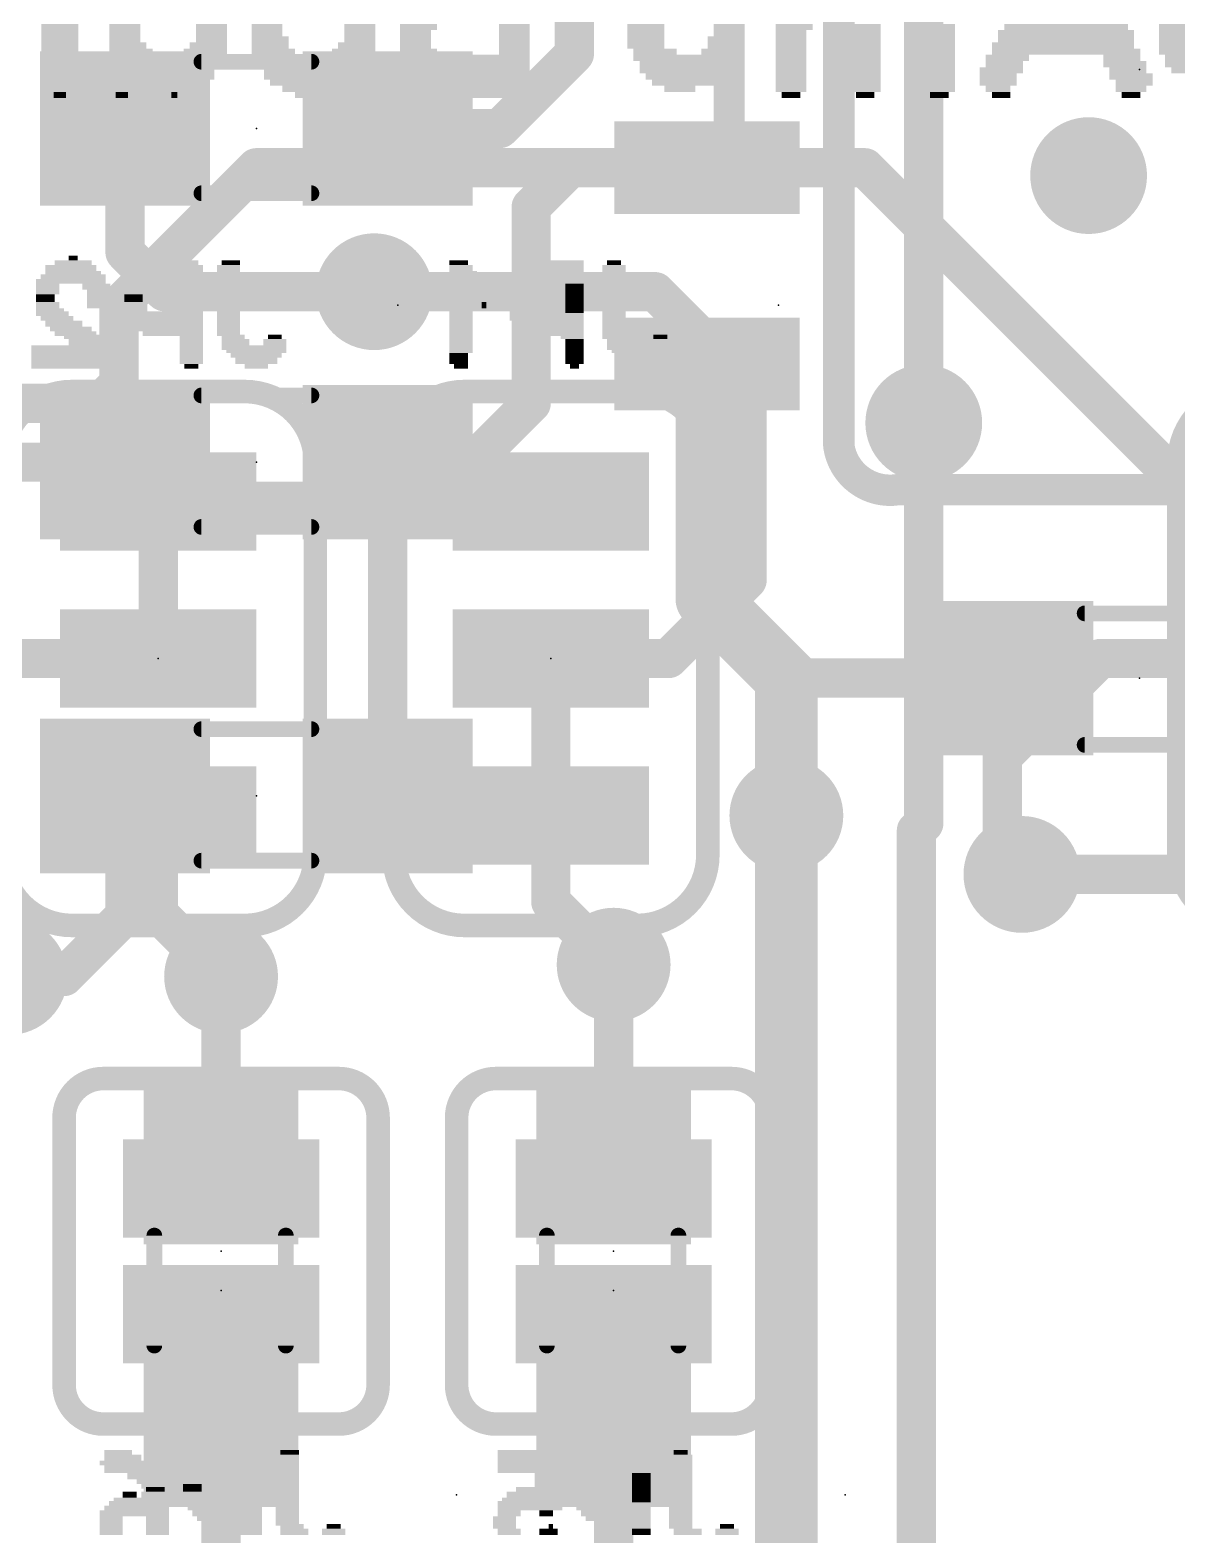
# Model space of a CAD drawing. Extents: x -29.2 to 57.4, y -10.7 to 25.5.
# Drawn here: x 7.55 to 14.97, y 7.69 to 17.43 of the extents above; entities that cross this region are included whole.
import ezdxf

# ---------------------------------------------------------------- set-up
doc = ezdxf.new("R2010")
doc.units = 0
for name, color, linetype in [('1', 12, 'CONTINUOUS'), ('16', 132, 'CONTINUOUS'), ('18', 110, 'CONTINUOUS'), ('21', 253, 'CONTINUOUS'), ('22', 253, 'CONTINUOUS'), ('23', 53, 'CONTINUOUS'), ('24', 53, 'CONTINUOUS'), ('51', 253, 'CONTINUOUS')]:
    doc.layers.add(name, color=color, linetype=linetype)

# ---------------------------------------------------------------- blocks, each defined once
blk = doc.blocks.new('RECT')
blk.add_solid([(-0.5, -0.5), (0.5, -0.5), (-0.5, 0.5), (0.5, 0.5)])
blk = doc.blocks.new('ROUNDV')
at = {"const_width": 0.5}
blk.add_lwpolyline([(0, -0.25, 1), (0, 0.25, 1), (0, -0.25)], format="xyb", dxfattribs=at)

msp = doc.modelspace()

# ---------------------------------------------------------------- linework, layer by layer
at = {"layer": '1'}
for points, const_width in [([(13.335, 18.6944), (13.335, 14.8844)], 0.254), ([(11.0744, 17.8054), (11.0744, 17.272)], 0.254), ([(11.0744, 17.272), (10.5918, 16.7894)], 0.254), ([(8.167, 16.7894), (8.167, 15.9884)], 0.254), ([(10.5918, 16.7894), (9.867, 16.7894)], 0.254), ([(11.049, 16.5354), (10.795, 16.2814)], 0.254), ([(11.932, 16.5354), (11.049, 16.5354)], 0.254), ([(10.795, 15.0114), (10.795, 16.2814)], 0.254), ([(8.167, 15.9884), (8.422, 15.7334)], 0.254), ([(8.422, 15.7334), (9.779, 15.7334)], 0.254), ([(11.932, 15.2654), (11.932, 13.7474)], 0.4064), ([(10.414, 14.6304), (10.795, 15.0114)], 0.254), ([(8.167, 14.6304), (7.366, 14.6304)], 0.254), ([(9.867, 14.6304), (10.414, 14.6304)], 0.254), ([(9.867, 12.4714), (9.867, 14.6304)], 0.254), ([(11.932, 13.7474), (12.446, 13.2334)], 0.4064), ([(12.446, 13.2334), (12.446, 12.3444)], 0.4064), ([(12.446, 13.2334), (13.882, 13.2334)], 0.254), ([(8.167, 12.4714), (8.167, 11.6976)], 0.254), ([(13.97, 11.9634), (15.494, 11.9634)], 0.254), ([(8.167, 11.6976), (7.7724, 11.303)], 0.254), ([(11.3284, 10.121), (11.3284, 11.3792)], 0.254), ([(7.7724, 11.303), (7.4168, 11.303)], 0.254), ([(8.7884, 11.303), (8.7884, 10.121)], 0.254), ([(8.7884, 7.239), (8.7884, 8.421)], 0.254), ([(11.3284, 8.421), (11.3284, 7.239)], 0.254)]:
    msp.add_lwpolyline(points, dxfattribs=dict(at, const_width=const_width))
for points, const_width in [([(11.0109, 17.272, 1), (11.1379, 17.272)], 0.127), ([(11.1193, 17.2271, 1), (11.0295, 17.3169)], 0.127), ([(8.2305, 16.7894, 1), (8.1035, 16.7894)], 0.127), ([(9.867, 16.8529, 1), (9.867, 16.7259)], 0.127), ([(10.5469, 16.8343, 1), (10.6367, 16.7445)], 0.127), ([(10.5918, 16.7259, 1), (10.5918, 16.8529)], 0.127), ([(11.049, 16.5989, 1), (11.049, 16.4719)], 0.127), ([(11.0939, 16.4905, 1), (11.0041, 16.5803)], 0.127), ([(11.932, 16.4719, 1), (11.932, 16.5989)], 0.127), ([(10.8585, 16.2814, 1), (10.7315, 16.2814)], 0.127), ([(10.7501, 16.3263, 1), (10.8399, 16.2365)], 0.127), ([(8.2119, 16.0333, 1), (8.1221, 15.9435)], 0.127), ([(8.1035, 15.9884, 1), (8.2305, 15.9884)], 0.127), ([(8.422, 15.7969, 1), (8.422, 15.6699)], 0.127), ([(8.3771, 15.6885, 1), (8.4669, 15.7783)], 0.127), ([(9.779, 15.6699, 1), (9.779, 15.7969)], 0.127), ([(12.0336, 15.2654, 1), (11.8304, 15.2654)], 0.2032), ([(10.8399, 14.9665, 1), (10.7501, 15.0563)], 0.127), ([(10.7315, 15.0114, 1), (10.8585, 15.0114)], 0.127), ([(13.2715, 14.8844, 1), (13.3985, 14.8844)], 0.127), ([(8.167, 14.5669, 1), (8.167, 14.6939)], 0.127), ([(9.867, 14.6939, 1), (9.867, 14.5669)], 0.127), ([(9.9305, 14.6304, 1), (9.8035, 14.6304)], 0.127), ([(10.3691, 14.6753, 1), (10.4589, 14.5855)], 0.127), ([(10.414, 14.5669, 1), (10.414, 14.6939)], 0.127), ([(12.0038, 13.8192, 1), (11.8602, 13.6756)], 0.2032), ([(11.8304, 13.7474, 1), (12.0336, 13.7474)], 0.2032), ([(12.5476, 13.2334, 1), (12.3444, 13.2334)], 0.2032), ([(12.3742, 13.1616, 1), (12.5178, 13.3052)], 0.2032), ([(12.446, 13.2969, 1), (12.446, 13.1699)], 0.127), ([(13.882, 13.1699, 1), (13.882, 13.2969)], 0.127), ([(8.2305, 12.4714, 1), (8.1035, 12.4714)], 0.127), ([(9.8035, 12.4714, 1), (9.9305, 12.4714)], 0.127), ([(12.3444, 12.3444, 1), (12.5476, 12.3444)], 0.2032), ([(13.97, 12.0269, 1), (13.97, 11.8999)], 0.127), ([(8.2119, 11.6527, 1), (8.1221, 11.7425)], 0.127), ([(8.1035, 11.6976, 1), (8.2305, 11.6976)], 0.127), ([(11.3919, 11.3792, 1), (11.2649, 11.3792)], 0.127), ([(7.7275, 11.3479, 1), (7.8173, 11.2581)], 0.127), ([(7.7724, 11.2395, 1), (7.7724, 11.3665)], 0.127), ([(8.8519, 11.303, 1), (8.7249, 11.303)], 0.127), ([(8.7249, 10.121, 1), (8.8519, 10.121)], 0.127), ([(11.2649, 10.121, 1), (11.3919, 10.121)], 0.127), ([(8.8519, 8.421, 1), (8.7249, 8.421)], 0.127), ([(11.3919, 8.421, 1), (11.2649, 8.421)], 0.127)]:
    msp.add_lwpolyline(points, format="xyb", dxfattribs=dict(at, const_width=const_width))
at = {"layer": '16'}
for points, const_width in [([(9.017, 16.5354), (8.128, 15.6464)], 0.254), ([(12.954, 16.5354), (9.017, 16.5354)], 0.254), ([(15.113, 14.3764), (12.954, 16.5354)], 0.254), ([(8.128, 15.6464), (8.128, 15.1384)], 0.254), ([(11.597, 15.7334), (9.779, 15.7334)], 0.254), ([(11.597, 15.7334), (11.811, 15.5194)], 0.254), ([(11.811, 15.5194), (12.192, 15.1384)], 0.254), ([(8.128, 15.1384), (8.001, 15.0114)], 0.254), ([(12.192, 13.8684), (12.192, 15.1384)], 0.254), ([(8.001, 15.0114), (6.5278, 15.0114)], 0.254), ([(8.255, 15.0114), (8.001, 15.0114)], 0.254), ([(8.382, 14.8844), (8.255, 15.0114)], 0.254), ([(8.382, 14.3764), (8.382, 14.8844)], 0.254), ([(13.335, 14.8844), (13.335, 12.2937)], 0.254), ([(10.922, 14.3764), (8.382, 14.3764)], 0.254), ([(11.684, 13.3604), (12.192, 13.8684)], 0.254), ([(7.366, 13.3604), (8.382, 13.3604)], 0.254), ([(10.922, 13.3604), (11.684, 13.3604)], 0.254), ([(13.843, 12.7254), (14.478, 13.3604)], 0.254), ([(14.478, 13.3604), (16.002, 13.3604)], 0.254), ([(13.843, 12.0904), (13.843, 12.7254)], 0.254), ([(8.382, 12.3444), (8.382, 11.7094)], 0.254), ([(10.922, 12.3444), (10.922, 11.7856)], 0.254), ([(12.446, 12.3444), (12.446, 7.2835)], 0.4064), ([(13.335, 12.2937), (13.2874, 12.2461)], 0.254), ([(13.2874, 12.2461), (13.2874, 1.9526)], 0.254), ([(13.97, 11.9634), (13.843, 12.0904)], 0.254), ([(10.922, 11.7856), (11.3284, 11.3792)], 0.254), ([(8.382, 11.7094), (8.7884, 11.303)], 0.254), ([(11.3284, 11.3792), (11.3284, 9.9314)], 0.254), ([(8.7884, 9.9314), (8.7884, 11.303)], 0.254), ([(8.7884, 9.1186), (8.7884, 7.239)], 0.254), ([(11.3284, 9.1186), (11.3284, 7.239)], 0.254)]:
    msp.add_lwpolyline(points, dxfattribs=dict(at, const_width=const_width))
for points, const_width in [([(9.017, 16.5989, 1), (9.017, 16.4719)], 0.127), ([(9.0619, 16.4905, 1), (8.9721, 16.5803)], 0.127), ([(12.9989, 16.5803, 1), (12.9091, 16.4905)], 0.127), ([(12.954, 16.4719, 1), (12.954, 16.5989)], 0.127), ([(8.1915, 15.6464, 1), (8.0645, 15.6464)], 0.127), ([(9.779, 15.7969, 1), (9.779, 15.6699)], 0.127), ([(11.6419, 15.7783, 1), (11.5521, 15.6885)], 0.127), ([(11.597, 15.6699, 1), (11.597, 15.7969)], 0.127), ([(8.0831, 15.6913, 1), (8.1729, 15.6015)], 0.127), ([(11.8559, 15.5643, 1), (11.7661, 15.4745)], 0.127), ([(11.7661, 15.4745, 1), (11.8559, 15.5643)], 0.127), ([(8.0645, 15.1384, 1), (8.1915, 15.1384)], 0.127), ([(8.1729, 15.0935, 1), (8.0831, 15.1833)], 0.127), ([(12.2555, 15.1384, 1), (12.1285, 15.1384)], 0.127), ([(12.1471, 15.0935, 1), (12.2369, 15.1833)], 0.127), ([(8.001, 15.0749, 1), (8.001, 14.9479)], 0.127), ([(7.9561, 15.0563, 1), (8.0459, 14.9665)], 0.127), ([(8.001, 14.9479, 1), (8.001, 15.0749)], 0.127), ([(8.2999, 15.0563, 1), (8.2101, 14.9665)], 0.127), ([(8.255, 14.9479, 1), (8.255, 15.0749)], 0.127), ([(8.4455, 14.8844, 1), (8.3185, 14.8844)], 0.127), ([(13.3985, 14.8844, 1), (13.2715, 14.8844)], 0.127), ([(8.3371, 14.8395, 1), (8.4269, 14.9293)], 0.127), ([(8.382, 14.4399, 1), (8.382, 14.3129)], 0.127), ([(8.3185, 14.3764, 1), (8.4455, 14.3764)], 0.127), ([(10.922, 14.3129, 1), (10.922, 14.4399)], 0.127), ([(12.1285, 13.8684, 1), (12.2555, 13.8684)], 0.127), ([(12.2369, 13.8235, 1), (12.1471, 13.9133)], 0.127), ([(8.382, 13.2969, 1), (8.382, 13.4239)], 0.127), ([(10.922, 13.4239, 1), (10.922, 13.2969)], 0.127), ([(11.6391, 13.4053, 1), (11.7289, 13.3155)], 0.127), ([(11.684, 13.2969, 1), (11.684, 13.4239)], 0.127), ([(14.478, 13.4239, 1), (14.478, 13.2969)], 0.127), ([(14.5229, 13.3155, 1), (14.4331, 13.4053)], 0.127), ([(13.9065, 12.7254, 1), (13.7795, 12.7254)], 0.127), ([(13.7981, 12.7703, 1), (13.8879, 12.6805)], 0.127), ([(8.4455, 12.3444, 1), (8.3185, 12.3444)], 0.127), ([(10.9855, 12.3444, 1), (10.8585, 12.3444)], 0.127), ([(12.5476, 12.3444, 1), (12.3444, 12.3444)], 0.2032), ([(13.3509, 12.2461, 1), (13.2239, 12.2461)], 0.127), ([(13.3799, 12.2488, 1), (13.2901, 12.3386)], 0.127), ([(13.2425, 12.291, 1), (13.3323, 12.2012)], 0.127), ([(13.2715, 12.2937, 1), (13.3985, 12.2937)], 0.127), ([(13.8879, 12.1353, 1), (13.7981, 12.0455)], 0.127), ([(13.7795, 12.0904, 1), (13.9065, 12.0904)], 0.127), ([(13.9251, 11.9185, 1), (14.0149, 12.0083)], 0.127), ([(10.9669, 11.8305, 1), (10.8771, 11.7407)], 0.127), ([(8.4269, 11.7543, 1), (8.3371, 11.6645)], 0.127), ([(10.8585, 11.7856, 1), (10.9855, 11.7856)], 0.127), ([(8.3185, 11.7094, 1), (8.4455, 11.7094)], 0.127), ([(11.3919, 11.3792, 1), (11.2649, 11.3792)], 0.127), ([(8.8519, 11.303, 1), (8.7249, 11.303)], 0.127), ([(8.7435, 11.2581, 1), (8.8333, 11.3479)], 0.127), ([(11.2835, 11.3343, 1), (11.3733, 11.4241)], 0.127), ([(8.7249, 9.9314, 1), (8.8519, 9.9314)], 0.127), ([(11.2649, 9.9314, 1), (11.3919, 9.9314)], 0.127), ([(8.8519, 9.1186, 1), (8.7249, 9.1186)], 0.127), ([(11.3919, 9.1186, 1), (11.2649, 9.1186)], 0.127)]:
    msp.add_lwpolyline(points, format="xyb", dxfattribs=dict(at, const_width=const_width))
at = {"layer": '21', "const_width": 0.2032}
for points in [[(12.7857, 19.5072), (12.7857, 14.7336)], [(13.1667, 14.4526), (16.2973, 14.4526)]]:
    msp.add_lwpolyline(points, dxfattribs=at)
at = {"layer": '21'}
for points, const_width in [([(12.7857, 14.7336, 0.4142), (13.1667, 14.4526)], 0.2032), ([(12.8359, 14.7412, 1), (12.7355, 14.726)], 0.1016), ([(12.7349, 14.7336, 1), (12.8365, 14.7336)], 0.1016), ([(13.1667, 14.5034, 1), (13.1667, 14.4018)], 0.1016), ([(13.1743, 14.4024, 1), (13.1591, 14.5028)], 0.1016)]:
    msp.add_lwpolyline(points, format="xyb", dxfattribs=dict(at, const_width=const_width))
at = {"layer": '22'}
for points, const_width in [([(7.8232, 15.0876, 0.4142), (7.366, 14.6304)], 0.1524), ([(7.8232, 15.1257, 1), (7.8232, 15.0495)], 0.0762), ([(7.8232, 15.0495, 1), (7.8232, 15.1257)], 0.0762), ([(9.398, 14.6304, 0.4142), (8.9408, 15.0876)], 0.1524), ([(8.9408, 15.1257, 1), (8.9408, 15.0495)], 0.0762), ([(8.9408, 15.0495, 1), (8.9408, 15.1257)], 0.0762), ([(10.3632, 15.0876, 0.4142), (9.906, 14.6304)], 0.1524), ([(10.3632, 15.1257, 1), (10.3632, 15.0495)], 0.0762), ([(10.3632, 15.0495, 1), (10.3632, 15.1257)], 0.0762), ([(11.938, 14.6304, 0.4142), (11.4808, 15.0876)], 0.1524), ([(11.4808, 15.1257, 1), (11.4808, 15.0495)], 0.0762), ([(11.4808, 15.0495, 1), (11.4808, 15.1257)], 0.0762), ([(15.4432, 15.0876, 0.4142), (14.986, 14.6304)], 0.1524), ([(9.4361, 14.6304, 1), (9.3599, 14.6304)], 0.0762), ([(9.9441, 14.6304, 1), (9.8679, 14.6304)], 0.0762), ([(11.9761, 14.6304, 1), (11.8999, 14.6304)], 0.0762), ([(15.0241, 14.6304, 1), (14.9479, 14.6304)], 0.0762), ([(9.3599, 14.6304, 1), (9.4361, 14.6304)], 0.0762), ([(9.8679, 14.6304, 1), (9.9441, 14.6304)], 0.0762), ([(11.8999, 14.6304, 1), (11.9761, 14.6304)], 0.0762), ([(14.9479, 14.6304, 1), (15.0241, 14.6304)], 0.0762), ([(7.366, 12.0904, 0.4142), (7.8232, 11.6332)], 0.1524), ([(8.9408, 11.6332, 0.4142), (9.398, 12.0904)], 0.1524), ([(9.4361, 12.0904, 1), (9.3599, 12.0904)], 0.0762), ([(9.3599, 12.0904, 1), (9.4361, 12.0904)], 0.0762), ([(9.906, 12.0904, 0.4142), (10.3632, 11.6332)], 0.1524), ([(9.9441, 12.0904, 1), (9.8679, 12.0904)], 0.0762), ([(9.8679, 12.0904, 1), (9.9441, 12.0904)], 0.0762), ([(11.4808, 11.6332, 0.4142), (11.938, 12.0904)], 0.1524), ([(11.9761, 12.0904, 1), (11.8999, 12.0904)], 0.0762), ([(11.8999, 12.0904, 1), (11.9761, 12.0904)], 0.0762), ([(14.986, 12.0904, 0.4142), (15.4432, 11.6332)], 0.1524), ([(15.0241, 12.0904, 1), (14.9479, 12.0904)], 0.0762), ([(14.9479, 12.0904, 1), (15.0241, 12.0904)], 0.0762), ([(7.8232, 11.6713, 1), (7.8232, 11.5951)], 0.0762), ([(7.8232, 11.5951, 1), (7.8232, 11.6713)], 0.0762), ([(8.9408, 11.6713, 1), (8.9408, 11.5951)], 0.0762), ([(8.9408, 11.5951, 1), (8.9408, 11.6713)], 0.0762), ([(10.3632, 11.6713, 1), (10.3632, 11.5951)], 0.0762), ([(10.3632, 11.5951, 1), (10.3632, 11.6713)], 0.0762), ([(11.4808, 11.6713, 1), (11.4808, 11.5951)], 0.0762), ([(11.4808, 11.5951, 1), (11.4808, 11.6713)], 0.0762), ([(8.0264, 10.6426, 0.4142), (7.7724, 10.3886)], 0.1524), ([(8.0264, 10.6807, 1), (8.0264, 10.6045)], 0.0762), ([(8.0264, 10.6045, 1), (8.0264, 10.6807)], 0.0762), ([(9.8044, 10.3886, 0.4142), (9.5504, 10.6426)], 0.1524), ([(9.5504, 10.6807, 1), (9.5504, 10.6045)], 0.0762), ([(9.5504, 10.6045, 1), (9.5504, 10.6807)], 0.0762), ([(10.5664, 10.6426, 0.4142), (10.3124, 10.3886)], 0.1524), ([(10.5664, 10.6807, 1), (10.5664, 10.6045)], 0.0762), ([(10.5664, 10.6045, 1), (10.5664, 10.6807)], 0.0762), ([(12.3444, 10.3886, 0.4142), (12.0904, 10.6426)], 0.1524), ([(12.0904, 10.6807, 1), (12.0904, 10.6045)], 0.0762), ([(12.0904, 10.6045, 1), (12.0904, 10.6807)], 0.0762), ([(7.8105, 10.3886, 1), (7.7343, 10.3886)], 0.0762), ([(7.7343, 10.3886, 1), (7.8105, 10.3886)], 0.0762), ([(9.8425, 10.3886, 1), (9.7663, 10.3886)], 0.0762), ([(9.7663, 10.3886, 1), (9.8425, 10.3886)], 0.0762), ([(10.3505, 10.3886, 1), (10.2743, 10.3886)], 0.0762), ([(10.2743, 10.3886, 1), (10.3505, 10.3886)], 0.0762), ([(12.3825, 10.3886, 1), (12.3063, 10.3886)], 0.0762), ([(12.3063, 10.3886, 1), (12.3825, 10.3886)], 0.0762), ([(7.7724, 8.6614, 0.4142), (8.0264, 8.4074)], 0.1524), ([(7.8105, 8.6614, 1), (7.7343, 8.6614)], 0.0762), ([(7.7343, 8.6614, 1), (7.8105, 8.6614)], 0.0762), ([(9.5504, 8.4074, 0.4142), (9.8044, 8.6614)], 0.1524), ([(9.8425, 8.6614, 1), (9.7663, 8.6614)], 0.0762), ([(9.7663, 8.6614, 1), (9.8425, 8.6614)], 0.0762), ([(10.3124, 8.6614, 0.4142), (10.5664, 8.4074)], 0.1524), ([(10.3505, 8.6614, 1), (10.2743, 8.6614)], 0.0762), ([(10.2743, 8.6614, 1), (10.3505, 8.6614)], 0.0762), ([(12.0904, 8.4074, 0.4142), (12.3444, 8.6614)], 0.1524), ([(12.3825, 8.6614, 1), (12.3063, 8.6614)], 0.0762), ([(12.3063, 8.6614, 1), (12.3825, 8.6614)], 0.0762), ([(8.0264, 8.4455, 1), (8.0264, 8.3693)], 0.0762), ([(8.0264, 8.3693, 1), (8.0264, 8.4455)], 0.0762), ([(9.5504, 8.4455, 1), (9.5504, 8.3693)], 0.0762), ([(9.5504, 8.3693, 1), (9.5504, 8.4455)], 0.0762), ([(10.5664, 8.4455, 1), (10.5664, 8.3693)], 0.0762), ([(10.5664, 8.3693, 1), (10.5664, 8.4455)], 0.0762), ([(12.0904, 8.4455, 1), (12.0904, 8.3693)], 0.0762), ([(12.0904, 8.3693, 1), (12.0904, 8.4455)], 0.0762)]:
    msp.add_lwpolyline(points, format="xyb", dxfattribs=dict(at, const_width=const_width))
at = {"layer": '22', "const_width": 0.1524}
for points in [[(7.8232, 15.0876), (8.9408, 15.0876)], [(11.4808, 15.0876), (10.3632, 15.0876)], [(9.398, 12.0904), (9.398, 14.6304)], [(9.906, 14.6304), (9.906, 12.0904)], [(11.938, 12.0904), (11.938, 14.6304)], [(14.986, 14.6304), (14.986, 12.0904)], [(7.8232, 11.6332), (8.9408, 11.6332)], [(11.4808, 11.6332), (10.3632, 11.6332)], [(9.5504, 10.6426), (8.0264, 10.6426)], [(12.0904, 10.6426), (10.5664, 10.6426)], [(7.7724, 10.3886), (7.7724, 8.6614)], [(9.8044, 8.6614), (9.8044, 10.3886)], [(10.3124, 10.3886), (10.3124, 8.6614)], [(12.3444, 8.6614), (12.3444, 10.3886)], [(9.5504, 8.4074), (8.0264, 8.4074)], [(12.0904, 8.4074), (10.5664, 8.4074)]]:
    msp.add_lwpolyline(points, dxfattribs=at)
at = {"layer": '23'}
for p in [(14.732, 17.1704), (9.017, 16.7894), (9.017, 14.6304), (14.732, 13.2334), (9.017, 12.4714), (8.7884, 9.271), (11.3284, 9.271)]:
    msp.add_point(p, dxfattribs=at)
at = {"layer": '24'}
for p in [(9.9314, 15.6464), (12.3952, 15.6464), (8.382, 13.3604), (10.922, 13.3604), (8.7884, 9.525), (11.3284, 9.525), (10.3124, 7.9502), (12.827, 7.9502)]:
    msp.add_point(p, dxfattribs=at)
at = {"layer": '51', "const_width": 0.1016}
for points in [[(8.661, 17.2214), (9.373, 17.2214)], [(8.661, 16.3704), (9.373, 16.3704)], [(8.661, 15.0624), (9.373, 15.0624)], [(8.661, 14.2114), (9.373, 14.2114)], [(15.088, 13.6524), (14.376, 13.6524)], [(8.661, 12.9034), (9.373, 12.9034)], [(15.088, 12.8014), (14.376, 12.8014)], [(8.661, 12.0524), (9.373, 12.0524)], [(8.3564, 8.915), (8.3564, 9.627)], [(9.2074, 8.915), (9.2074, 9.627)], [(10.8964, 8.915), (10.8964, 9.627)], [(11.7474, 8.915), (11.7474, 9.627)]]:
    msp.add_lwpolyline(points, dxfattribs=at)
at = {"layer": '51', "const_width": 0.0508}
for points in [[(8.661, 17.2468, 1), (8.661, 17.196)], [(9.373, 17.196, 1), (9.373, 17.2468)], [(8.661, 16.3958, 1), (8.661, 16.345)], [(9.373, 16.345, 1), (9.373, 16.3958)], [(8.661, 15.0878, 1), (8.661, 15.037)], [(9.373, 15.037, 1), (9.373, 15.0878)], [(8.661, 14.2368, 1), (8.661, 14.186)], [(9.373, 14.186, 1), (9.373, 14.2368)], [(14.376, 13.6778, 1), (14.376, 13.627)], [(8.661, 12.9288, 1), (8.661, 12.878)], [(9.373, 12.878, 1), (9.373, 12.9288)], [(14.376, 12.8268, 1), (14.376, 12.776)], [(8.661, 12.0778, 1), (8.661, 12.027)], [(9.373, 12.027, 1), (9.373, 12.0778)], [(8.3818, 9.627, 1), (8.331, 9.627)], [(9.2328, 9.627, 1), (9.182, 9.627)], [(10.9218, 9.627, 1), (10.871, 9.627)], [(11.7728, 9.627, 1), (11.722, 9.627)], [(8.331, 8.915, 1), (8.3818, 8.915)], [(9.182, 8.915, 1), (9.2328, 8.915)], [(10.871, 8.915, 1), (10.9218, 8.915)], [(11.722, 8.915, 1), (11.7728, 8.915)]]:
    msp.add_lwpolyline(points, format="xyb", dxfattribs=at)

# ---------------------------------------------------------------- block references
at = {"layer": '1', "xscale": 1.1}
for p in [(8.167, 16.7894), (9.867, 16.7894), (8.167, 14.6304), (9.867, 14.6304), (8.167, 12.4714), (9.867, 12.4714)]:
    msp.add_blockref('RECT', p, dxfattribs=at)
at = {"layer": '1', "xscale": 0.6, "yscale": 1.2, "rotation": 270}
for p in [(11.932, 16.5354), (11.932, 15.2654)]:
    msp.add_blockref('RECT', p, dxfattribs=at)
at = {"layer": '1', "xscale": 1.1}
for p, rotation in [((13.882, 13.2334), 180), ((8.7884, 10.121), 90), ((11.3284, 10.121), 90), ((8.7884, 8.421), 90), ((11.3284, 8.421), 90)]:
    msp.add_blockref('RECT', p, dxfattribs=dict(at, rotation=rotation))
at = {"layer": '16'}
for p, xscale, yscale, rotation in [((8.382, 14.3764), 0.635, 1.27, 90), ((10.922, 14.3764), 0.635, 1.27, 270), ((8.382, 13.8684), 0.4064, 0.254, 90), ((8.382, 13.3604), 0.635, 1.27, 90), ((10.922, 13.3604), 0.635, 1.27, 270), ((10.922, 12.8524), 0.4064, 0.254, 270), ((8.382, 12.3444), 0.635, 1.27, 90), ((10.922, 12.3444), 0.635, 1.27, 270), ((8.7884, 9.9314), 0.635, 1.27, 270), ((11.3284, 9.9314), 0.635, 1.27, 270), ((8.7884, 9.1186), 0.635, 1.27, 270), ((11.3284, 9.1186), 0.635, 1.27, 270)]:
    msp.add_blockref('RECT', p, dxfattribs=dict(at, xscale=xscale, yscale=yscale, rotation=rotation))
at = {"layer": '18'}
for p, xscale, yscale in [((14.4018, 16.4846), 0.7556, 0.7556), ((14.4018, 16.4846), 0.7556, 0.7556), ((9.779, 15.7334), 0.7556, 0.7556), ((9.779, 15.7334), 0.7556, 0.7556), ((13.335, 14.8844), 0.7556, 0.7556), ((13.335, 14.8844), 0.7556, 0.7556), ((12.446, 12.3444), 0.7366, 0.7366), ((12.446, 12.3444), 0.7366, 0.7366), ((13.97, 11.9634), 0.7556, 0.7556), ((13.97, 11.9634), 0.7556, 0.7556), ((11.3284, 11.3792), 0.7366, 0.7366), ((11.3284, 11.3792), 0.7366, 0.7366), ((7.4168, 11.303), 0.7556, 0.7556), ((7.4168, 11.303), 0.7556, 0.7556), ((8.7884, 11.303), 0.7366, 0.7366), ((8.7884, 11.303), 0.7366, 0.7366)]:
    msp.add_blockref('ROUNDV', p, dxfattribs=dict(at, xscale=xscale, yscale=yscale))
at = {"layer": '22', "rotation": 180}
for p, xscale, yscale in [((7.7456, 17.446), 0.24, 0.04), ((8.1656, 17.446), 0.2, 0.04), ((8.7256, 17.446), 0.2, 0.04), ((9.0856, 17.446), 0.2, 0.04), ((9.6856, 17.446), 0.2, 0.04), ((10.0656, 17.446), 0.24, 0.04), ((10.6856, 17.446), 0.2, 0.04), ((11.5362, 17.446), 0.24, 0.04), ((12.0762, 17.446), 0.2, 0.04), ((12.4962, 17.446), 0.24, 0.04), ((12.9562, 17.446), 0.2, 0.04), ((13.4362, 17.446), 0.2, 0.04), ((14.2562, 17.446), 0.8, 0.04), ((14.9562, 17.446), 0.2, 0.04), ((7.7456, 17.406), 0.24, 0.04), ((7.7456, 17.366), 0.24, 0.04), ((7.7456, 17.326), 0.24, 0.04), ((8.1656, 17.406), 0.2, 0.04), ((8.1656, 17.366), 0.2, 0.04), ((8.1856, 17.326), 0.24, 0.04), ((8.7056, 17.326), 0.24, 0.04), ((8.7256, 17.406), 0.2, 0.04), ((8.7256, 17.366), 0.2, 0.04), ((9.0856, 17.406), 0.2, 0.04), ((9.1056, 17.366), 0.24, 0.04), ((9.1056, 17.326), 0.24, 0.04), ((9.6656, 17.326), 0.24, 0.04), ((9.6856, 17.406), 0.2, 0.04), ((9.6856, 17.366), 0.2, 0.04), ((10.0456, 17.406), 0.2, 0.04), ((10.0456, 17.366), 0.2, 0.04), ((10.0456, 17.326), 0.2, 0.04), ((10.6856, 17.406), 0.2, 0.04), ((10.6856, 17.366), 0.2, 0.04), ((10.6856, 17.326), 0.2, 0.04), ((11.5362, 17.406), 0.24, 0.04), ((11.5362, 17.366), 0.24, 0.04), ((11.5362, 17.326), 0.24, 0.04), ((12.0562, 17.366), 0.24, 0.04), ((12.0562, 17.326), 0.24, 0.04), ((12.0762, 17.406), 0.2, 0.04), ((12.4762, 17.406), 0.2, 0.04), ((12.4762, 17.366), 0.2, 0.04), ((12.4762, 17.326), 0.2, 0.04), ((12.9562, 17.406), 0.2, 0.04), ((12.9562, 17.366), 0.2, 0.04), ((12.9562, 17.326), 0.2, 0.04), ((13.4362, 17.406), 0.2, 0.04), ((13.4362, 17.366), 0.2, 0.04), ((13.4362, 17.326), 0.2, 0.04), ((14.2362, 17.326), 0.92, 0.04), ((14.2562, 17.406), 0.88, 0.04), ((14.2562, 17.366), 0.88, 0.04), ((14.9562, 17.406), 0.2, 0.04), ((14.9762, 17.366), 0.24, 0.04), ((14.9762, 17.326), 0.24, 0.04), ((7.7456, 17.286), 0.24, 0.04), ((7.7456, 17.246), 0.24, 0.04), ((8.2056, 17.286), 0.28, 0.04), ((8.4456, 17.246), 0.76, 0.04), ((8.6856, 17.286), 0.28, 0.04), ((9.1256, 17.286), 0.28, 0.04), ((9.1656, 17.246), 0.36, 0.04), ((9.6056, 17.246), 0.36, 0.04), ((9.6456, 17.286), 0.28, 0.04), ((10.0656, 17.286), 0.24, 0.04), ((10.3656, 17.246), 0.84, 0.04), ((10.6856, 17.286), 0.2, 0.04), ((11.5962, 17.286), 0.28, 0.04), ((11.8162, 17.246), 0.72, 0.04), ((12.0362, 17.286), 0.28, 0.04), ((12.4762, 17.286), 0.2, 0.04), ((12.4762, 17.246), 0.2, 0.04), ((12.9562, 17.286), 0.2, 0.04), ((12.9562, 17.246), 0.2, 0.04), ((13.4362, 17.286), 0.2, 0.04), ((13.4362, 17.246), 0.2, 0.04), ((13.8762, 17.246), 0.28, 0.04), ((14.2562, 17.286), 0.96, 0.04), ((14.6162, 17.246), 0.24, 0.04), ((14.9962, 17.286), 0.28, 0.04), ((15.2562, 17.246), 0.72, 0.04), ((7.7456, 17.206), 0.24, 0.04), ((7.7456, 17.166), 0.24, 0.04), ((7.7456, 17.126), 0.24, 0.04), ((8.4256, 17.206), 0.72, 0.04), ((8.4056, 17.166), 0.68, 0.04), ((8.4056, 17.126), 0.68, 0.04), ((9.3856, 17.206), 0.72, 0.04), ((9.3856, 17.166), 0.64, 0.04), ((9.3856, 17.126), 0.64, 0.04), ((10.3656, 17.206), 0.84, 0.04), ((10.3856, 17.166), 0.8, 0.04), ((10.4056, 17.126), 0.76, 0.04), ((11.8362, 17.206), 0.68, 0.04), ((11.8362, 17.166), 0.68, 0.04), ((11.8562, 17.126), 0.64, 0.04), ((12.4762, 17.206), 0.2, 0.04), ((12.4762, 17.166), 0.2, 0.04), ((12.4762, 17.126), 0.2, 0.04), ((12.9562, 17.206), 0.2, 0.04), ((12.9562, 17.166), 0.2, 0.04), ((12.9562, 17.126), 0.2, 0.04), ((13.4362, 17.206), 0.2, 0.04), ((13.4362, 17.166), 0.2, 0.04), ((13.4362, 17.126), 0.2, 0.04), ((13.8362, 17.166), 0.28, 0.04), ((13.8162, 17.126), 0.24, 0.04), ((13.8562, 17.206), 0.24, 0.04), ((14.6362, 17.206), 0.28, 0.04), ((14.6562, 17.166), 0.24, 0.04), ((14.6762, 17.126), 0.28, 0.04), ((15.2562, 17.206), 0.72, 0.04), ((15.2762, 17.166), 0.68, 0.04), ((7.7456, 17.086), 0.24, 0.04), ((7.7456, 17.046), 0.24, 0.04), ((8.3656, 17.086), 0.6, 0.04), ((8.1656, 17.046), 0.2, 0.04), ((8.4856, 17.046), 0.28, 0.04), ((9.3856, 17.086), 0.56, 0.04), ((9.3856, 17.046), 0.4, 0.04), ((10.4256, 17.086), 0.72, 0.04), ((10.4456, 17.046), 0.68, 0.04), ((11.8762, 17.086), 0.6, 0.04), ((11.7562, 17.046), 0.2, 0.04), ((12.0762, 17.046), 0.2, 0.04), ((12.4762, 17.086), 0.2, 0.04), ((12.4762, 17.046), 0.2, 0.04), ((12.9562, 17.086), 0.2, 0.04), ((12.9562, 17.046), 0.2, 0.04), ((13.4362, 17.086), 0.2, 0.04), ((13.4362, 17.046), 0.2, 0.04), ((13.8162, 17.086), 0.24, 0.04), ((13.8162, 17.046), 0.16, 0.04), ((14.6962, 17.086), 0.24, 0.04), ((14.6762, 17.046), 0.2, 0.04), ((7.7456, 17.006), 0.08, 0.04), ((8.1456, 17.006), 0.08, 0.04), ((8.4856, 17.006), 0.04, 0.04), ((9.3856, 17.006), 0.24, 0.04), ((10.4656, 17.006), 0.48, 0.04), ((12.0762, 17.006), 0.2, 0.04), ((12.0762, 16.966), 0.2, 0.04), ((12.0762, 16.926), 0.2, 0.04), ((12.4762, 17.006), 0.12, 0.04), ((12.9562, 17.006), 0.12, 0.04), ((13.4362, 17.006), 0.12, 0.04), ((13.8362, 17.006), 0.12, 0.04), ((14.6762, 17.006), 0.12, 0.04), ((12.0762, 16.886), 0.2, 0.04), ((12.0762, 16.846), 0.2, 0.04), ((12.0762, 16.806), 0.2, 0.04), ((12.0762, 16.766), 0.2, 0.04), ((12.0762, 16.726), 0.2, 0.04), ((7.8164, 15.8864), 0.33, 0.04), ((7.8314, 15.9214), 0.24, 0.03), ((7.8314, 15.9514), 0.06, 0.03), ((8.4614, 15.8864), 0.42, 0.04), ((8.4764, 15.9214), 0.33, 0.03), ((8.8364, 15.8864), 0.15, 0.04), ((8.8514, 15.9214), 0.12, 0.03), ((10.3252, 15.9214), 0.12, 0.03), ((10.3402, 15.8864), 0.15, 0.04), ((10.9252, 15.8864), 0.42, 0.04), ((10.9552, 15.9214), 0.36, 0.03), ((11.3302, 15.8864), 0.15, 0.04), ((11.3302, 15.9214), 0.09, 0.03), ((7.8164, 15.8014), 0.45, 0.03), ((7.6664, 15.7664), 0.15, 0.04), ((7.8314, 15.8314), 0.42, 0.03), ((7.8314, 15.8514), 0.36, 0.03), ((7.9814, 15.7664), 0.18, 0.04), ((8.4164, 15.8014), 0.51, 0.03), ((8.2514, 15.7664), 0.18, 0.04), ((8.4314, 15.8314), 0.48, 0.03), ((8.4464, 15.8514), 0.45, 0.03), ((8.5964, 15.7664), 0.15, 0.04), ((8.8364, 15.8514), 0.15, 0.03), ((8.8364, 15.8314), 0.15, 0.03), ((8.8364, 15.8014), 0.15, 0.03), ((8.8364, 15.7664), 0.15, 0.04), ((10.3552, 15.8514), 0.18, 0.03), ((10.3702, 15.8314), 0.21, 0.03), ((10.3852, 15.8014), 0.24, 0.03), ((10.4002, 15.7664), 0.27, 0.04), ((10.8952, 15.8014), 0.48, 0.03), ((10.7302, 15.7664), 0.15, 0.04), ((10.9102, 15.8514), 0.45, 0.03), ((10.9102, 15.8314), 0.45, 0.03), ((11.0752, 15.7664), 0.12, 0.04), ((11.3302, 15.8514), 0.15, 0.03), ((11.3302, 15.8314), 0.15, 0.03), ((11.3302, 15.8014), 0.15, 0.03), ((11.3302, 15.7664), 0.15, 0.04), ((7.6664, 15.7314), 0.15, 0.03), ((7.6514, 15.7014), 0.12, 0.03), ((7.6514, 15.6814), 0.12, 0.03), ((7.9964, 15.7314), 0.15, 0.03), ((7.9964, 15.7014), 0.15, 0.03), ((7.9964, 15.6814), 0.15, 0.03), ((8.2364, 15.7314), 0.15, 0.03), ((8.2214, 15.7014), 0.12, 0.03), ((8.2214, 15.6814), 0.12, 0.03), ((8.5964, 15.7314), 0.15, 0.03), ((8.5964, 15.7014), 0.15, 0.03), ((8.5964, 15.6814), 0.15, 0.03), ((8.8364, 15.7314), 0.15, 0.03), ((8.8364, 15.7014), 0.15, 0.03), ((8.8364, 15.6814), 0.15, 0.03), ((10.4152, 15.7314), 0.3, 0.03), ((10.4152, 15.7014), 0.3, 0.03), ((10.4002, 15.6814), 0.27, 0.03), ((10.7002, 15.7314), 0.15, 0.03), ((10.7002, 15.7014), 0.15, 0.03), ((10.7002, 15.6814), 0.15, 0.03), ((11.0752, 15.7314), 0.12, 0.03), ((11.0752, 15.7014), 0.12, 0.03), ((11.0752, 15.6814), 0.12, 0.03), ((11.3302, 15.7314), 0.15, 0.03), ((11.3302, 15.7014), 0.15, 0.03), ((11.3302, 15.6814), 0.15, 0.03), ((7.6664, 15.6464), 0.15, 0.04), ((7.6814, 15.6114), 0.18, 0.03), ((7.6964, 15.5914), 0.21, 0.03), ((7.9964, 15.6464), 0.15, 0.04), ((8.2364, 15.6464), 0.15, 0.04), ((8.2364, 15.6114), 0.15, 0.03), ((8.4164, 15.5914), 0.51, 0.03), ((8.5964, 15.6464), 0.15, 0.04), ((8.5964, 15.6114), 0.15, 0.03), ((8.8364, 15.6464), 0.15, 0.04), ((8.8364, 15.6114), 0.15, 0.03), ((8.8364, 15.5914), 0.15, 0.03), ((10.3402, 15.6464), 0.15, 0.04), ((10.3402, 15.6114), 0.15, 0.03), ((10.3402, 15.5914), 0.15, 0.03), ((10.4902, 15.6464), 0.03, 0.04), ((10.7002, 15.6464), 0.15, 0.04), ((10.7302, 15.6114), 0.15, 0.03), ((10.8952, 15.5914), 0.48, 0.03), ((11.0752, 15.6464), 0.12, 0.04), ((11.0752, 15.6114), 0.12, 0.03), ((11.3302, 15.6464), 0.15, 0.04), ((11.3302, 15.6114), 0.15, 0.03), ((11.3302, 15.5914), 0.15, 0.03), ((7.7264, 15.5614), 0.21, 0.03), ((7.7714, 15.5264), 0.24, 0.04), ((7.8164, 15.4914), 0.27, 0.03), ((8.4314, 15.5614), 0.48, 0.03), ((8.4464, 15.5264), 0.45, 0.04), ((8.4614, 15.4914), 0.42, 0.03), ((8.8364, 15.5614), 0.15, 0.03), ((8.8364, 15.5264), 0.15, 0.04), ((8.8364, 15.4914), 0.15, 0.03), ((10.3402, 15.5614), 0.15, 0.03), ((10.3402, 15.5264), 0.15, 0.04), ((10.3402, 15.4914), 0.15, 0.03), ((10.8952, 15.5614), 0.48, 0.03), ((10.9102, 15.5264), 0.45, 0.04), ((10.9252, 15.4914), 0.42, 0.03), ((11.3302, 15.5614), 0.15, 0.03), ((11.3302, 15.5264), 0.15, 0.04), ((11.3302, 15.4914), 0.15, 0.03), ((7.8164, 15.3714), 0.51, 0.03), ((7.8464, 15.4614), 0.27, 0.03), ((7.8914, 15.4414), 0.24, 0.03), ((7.9214, 15.4064), 0.24, 0.04), ((8.4764, 15.4614), 0.39, 0.03), ((8.5964, 15.4414), 0.15, 0.03), ((8.5964, 15.4064), 0.15, 0.04), ((8.5964, 15.3714), 0.15, 0.03), ((8.8364, 15.4614), 0.15, 0.03), ((8.8664, 15.4414), 0.15, 0.03), ((8.8814, 15.4064), 0.18, 0.04), ((9.0014, 15.3714), 0.42, 0.03), ((9.1364, 15.4064), 0.15, 0.04), ((9.1364, 15.4414), 0.09, 0.03), ((10.3402, 15.4614), 0.15, 0.03), ((10.3402, 15.4414), 0.15, 0.03), ((10.3402, 15.4064), 0.15, 0.04), ((10.3402, 15.3714), 0.15, 0.03), ((10.9552, 15.4614), 0.36, 0.03), ((11.0602, 15.4414), 0.15, 0.03), ((11.0752, 15.4064), 0.12, 0.04), ((11.0752, 15.3714), 0.12, 0.03), ((11.3302, 15.4614), 0.15, 0.03), ((11.3302, 15.4414), 0.15, 0.03), ((11.3752, 15.4064), 0.18, 0.04), ((11.4952, 15.3714), 0.42, 0.03), ((11.6302, 15.4064), 0.15, 0.04), ((11.6302, 15.4414), 0.09, 0.03), ((7.8164, 15.3514), 0.51, 0.03), ((7.8164, 15.3214), 0.51, 0.03), ((7.8164, 15.2864), 0.51, 0.04), ((8.5964, 15.3514), 0.15, 0.03), ((8.5964, 15.3214), 0.15, 0.03), ((8.5964, 15.2864), 0.15, 0.04), ((9.0164, 15.3514), 0.39, 0.03), ((9.0164, 15.3214), 0.33, 0.03), ((9.0164, 15.2864), 0.27, 0.04), ((10.3402, 15.3514), 0.15, 0.03), ((10.3252, 15.3214), 0.12, 0.03), ((10.3252, 15.2864), 0.12, 0.04), ((11.0752, 15.3514), 0.12, 0.03), ((11.0752, 15.3214), 0.12, 0.03), ((11.0752, 15.2864), 0.12, 0.04), ((11.5102, 15.3514), 0.39, 0.03), ((11.5102, 15.3214), 0.33, 0.03), ((11.5102, 15.2864), 0.27, 0.04), ((7.7864, 15.2514), 0.45, 0.03), ((8.5964, 15.2514), 0.09, 0.03), ((9.0164, 15.2514), 0.15, 0.03), ((10.3402, 15.2514), 0.09, 0.03), ((11.0752, 15.2514), 0.06, 0.03), ((11.4952, 15.2514), 0.18, 0.03), ((8.1224, 8.2252), 0.18, 0.03), ((8.1524, 8.1902), 0.24, 0.04), ((8.8424, 8.1902), 0.42, 0.04), ((8.8724, 8.2252), 0.36, 0.03), ((9.2174, 8.1902), 0.15, 0.04), ((9.2324, 8.2252), 0.12, 0.03), ((10.757, 8.2252), 0.36, 0.03), ((10.757, 8.1902), 0.36, 0.04), ((11.357, 8.1902), 0.42, 0.04), ((11.387, 8.2252), 0.36, 0.03), ((11.762, 8.1902), 0.15, 0.04), ((11.762, 8.2252), 0.09, 0.03), ((8.1674, 8.1552), 0.33, 0.03), ((8.1974, 8.1352), 0.33, 0.03), ((8.1974, 8.1052), 0.33, 0.03), ((8.2874, 8.0702), 0.21, 0.04), ((8.7974, 8.1052), 0.51, 0.03), ((8.6324, 8.0702), 0.18, 0.04), ((8.8124, 8.1352), 0.48, 0.03), ((8.8274, 8.1552), 0.45, 0.03), ((8.9774, 8.0702), 0.15, 0.04), ((9.2174, 8.1552), 0.15, 0.03), ((9.2174, 8.1352), 0.15, 0.03), ((9.2174, 8.1052), 0.15, 0.03), ((9.2174, 8.0702), 0.15, 0.04), ((10.757, 8.1552), 0.36, 0.03), ((10.772, 8.1352), 0.39, 0.03), ((10.772, 8.1052), 0.39, 0.03), ((10.892, 8.0702), 0.15, 0.04), ((11.327, 8.1052), 0.48, 0.03), ((11.162, 8.0702), 0.15, 0.04), ((11.342, 8.1552), 0.45, 0.03), ((11.342, 8.1352), 0.45, 0.03), ((11.507, 8.0702), 0.12, 0.04), ((11.762, 8.1552), 0.15, 0.03), ((11.762, 8.1352), 0.15, 0.03), ((11.762, 8.1052), 0.15, 0.03), ((11.762, 8.0702), 0.15, 0.04), ((8.3324, 8.0352), 0.18, 0.03), ((8.3474, 8.0052), 0.15, 0.03), ((8.3624, 7.9852), 0.12, 0.03), ((8.6174, 8.0352), 0.15, 0.03), ((8.6024, 8.0052), 0.12, 0.03), ((8.6024, 7.9852), 0.12, 0.03), ((8.9774, 8.0352), 0.15, 0.03), ((8.9774, 8.0052), 0.15, 0.03), ((8.9774, 7.9852), 0.15, 0.03), ((9.2174, 8.0352), 0.15, 0.03), ((9.2174, 8.0052), 0.15, 0.03), ((9.2174, 7.9852), 0.15, 0.03), ((10.832, 7.9852), 0.27, 0.03), ((10.892, 8.0352), 0.15, 0.03), ((10.892, 8.0052), 0.15, 0.03), ((11.132, 8.0352), 0.15, 0.03), ((11.132, 8.0052), 0.15, 0.03), ((11.132, 7.9852), 0.15, 0.03), ((11.507, 8.0352), 0.12, 0.03), ((11.507, 8.0052), 0.12, 0.03), ((11.507, 7.9852), 0.12, 0.03), ((11.762, 8.0352), 0.15, 0.03), ((11.762, 8.0052), 0.15, 0.03), ((11.762, 7.9852), 0.15, 0.03), ((8.2574, 7.8952), 0.39, 0.03), ((8.2724, 7.9152), 0.36, 0.03), ((8.1974, 7.9502), 0.09, 0.04), ((8.3624, 7.9502), 0.18, 0.04), ((8.6174, 7.9502), 0.15, 0.04), ((8.6324, 7.9152), 0.18, 0.03), ((8.7974, 7.8952), 0.51, 0.03), ((8.9774, 7.9502), 0.15, 0.04), ((8.9774, 7.9152), 0.15, 0.03), ((9.2174, 7.9502), 0.15, 0.04), ((9.2174, 7.9152), 0.15, 0.03), ((9.2174, 7.8952), 0.15, 0.03), ((10.787, 7.8952), 0.42, 0.03), ((10.802, 7.9152), 0.39, 0.03), ((10.802, 7.9502), 0.33, 0.04), ((11.132, 7.9502), 0.15, 0.04), ((11.162, 7.9152), 0.15, 0.03), ((11.327, 7.8952), 0.48, 0.03), ((11.507, 7.9502), 0.12, 0.04), ((11.507, 7.9152), 0.12, 0.03), ((11.762, 7.9502), 0.15, 0.04), ((11.762, 7.9152), 0.15, 0.03), ((11.762, 7.8952), 0.15, 0.03), ((8.2274, 7.8302), 0.45, 0.04), ((8.0774, 7.7952), 0.15, 0.03), ((8.2424, 7.8652), 0.42, 0.03), ((8.3774, 7.7952), 0.15, 0.03), ((8.8124, 7.8652), 0.48, 0.03), ((8.8274, 7.8302), 0.45, 0.04), ((8.8424, 7.7952), 0.42, 0.03), ((9.2174, 7.8652), 0.15, 0.03), ((9.2174, 7.8302), 0.15, 0.04), ((9.2174, 7.7952), 0.15, 0.03), ((10.622, 7.7952), 0.15, 0.03), ((10.787, 7.8652), 0.42, 0.03), ((10.652, 7.8302), 0.15, 0.04), ((10.892, 7.8302), 0.09, 0.04), ((11.327, 7.8652), 0.48, 0.03), ((11.342, 7.8302), 0.45, 0.04), ((11.357, 7.7952), 0.42, 0.03), ((11.762, 7.8652), 0.15, 0.03), ((11.762, 7.8302), 0.15, 0.04), ((11.762, 7.7952), 0.15, 0.03), ((8.0774, 7.7652), 0.15, 0.03), ((8.0774, 7.7452), 0.15, 0.03), ((8.0774, 7.7102), 0.15, 0.04), ((8.3774, 7.7652), 0.15, 0.03), ((8.3774, 7.7452), 0.15, 0.03), ((8.3774, 7.7102), 0.15, 0.04), ((8.8724, 7.7652), 0.36, 0.03), ((8.9774, 7.7452), 0.15, 0.03), ((8.9774, 7.7102), 0.15, 0.04), ((9.2174, 7.7652), 0.15, 0.03), ((9.2474, 7.7452), 0.15, 0.03), ((9.2624, 7.7102), 0.18, 0.04), ((9.5174, 7.7102), 0.15, 0.04), ((9.5174, 7.7452), 0.09, 0.03), ((10.622, 7.7652), 0.15, 0.03), ((10.622, 7.7452), 0.15, 0.03), ((10.652, 7.7102), 0.15, 0.04), ((10.907, 7.7102), 0.12, 0.04), ((10.922, 7.7452), 0.03, 0.03), ((11.387, 7.7652), 0.36, 0.03), ((11.492, 7.7452), 0.15, 0.03), ((11.507, 7.7102), 0.12, 0.04), ((11.762, 7.7652), 0.15, 0.03), ((11.762, 7.7452), 0.15, 0.03), ((11.807, 7.7102), 0.18, 0.04), ((12.062, 7.7102), 0.15, 0.04), ((12.062, 7.7452), 0.09, 0.03)]:
    msp.add_blockref('RECT', p, dxfattribs=dict(at, xscale=xscale, yscale=yscale))
at = {"layer": '51', "xscale": 0.5001, "yscale": 0.95}
for p in [(8.4289, 16.7945), (9.5973, 16.7945), (8.4289, 14.6355), (9.5973, 14.6355), (8.4289, 12.4765), (9.5973, 12.4765)]:
    msp.add_blockref('RECT', p, dxfattribs=at)
at = {"layer": '51'}
for p, xscale, yscale, rotation in [((11.9444, 16.5354), 0.508, 1.0287, 270), ((11.9444, 15.2654), 0.508, 1.0287, 270), ((14.1517, 13.2283), 0.5001, 0.95, 180), ((8.7833, 9.8513), 0.5001, 0.95, 90), ((11.3233, 9.8513), 0.5001, 0.95, 90), ((8.7833, 8.6829), 0.5001, 0.95, 90), ((11.3233, 8.6829), 0.5001, 0.95, 90)]:
    msp.add_blockref('RECT', p, dxfattribs=dict(at, xscale=xscale, yscale=yscale, rotation=rotation))

doc.saveas('drawing.dxf')
